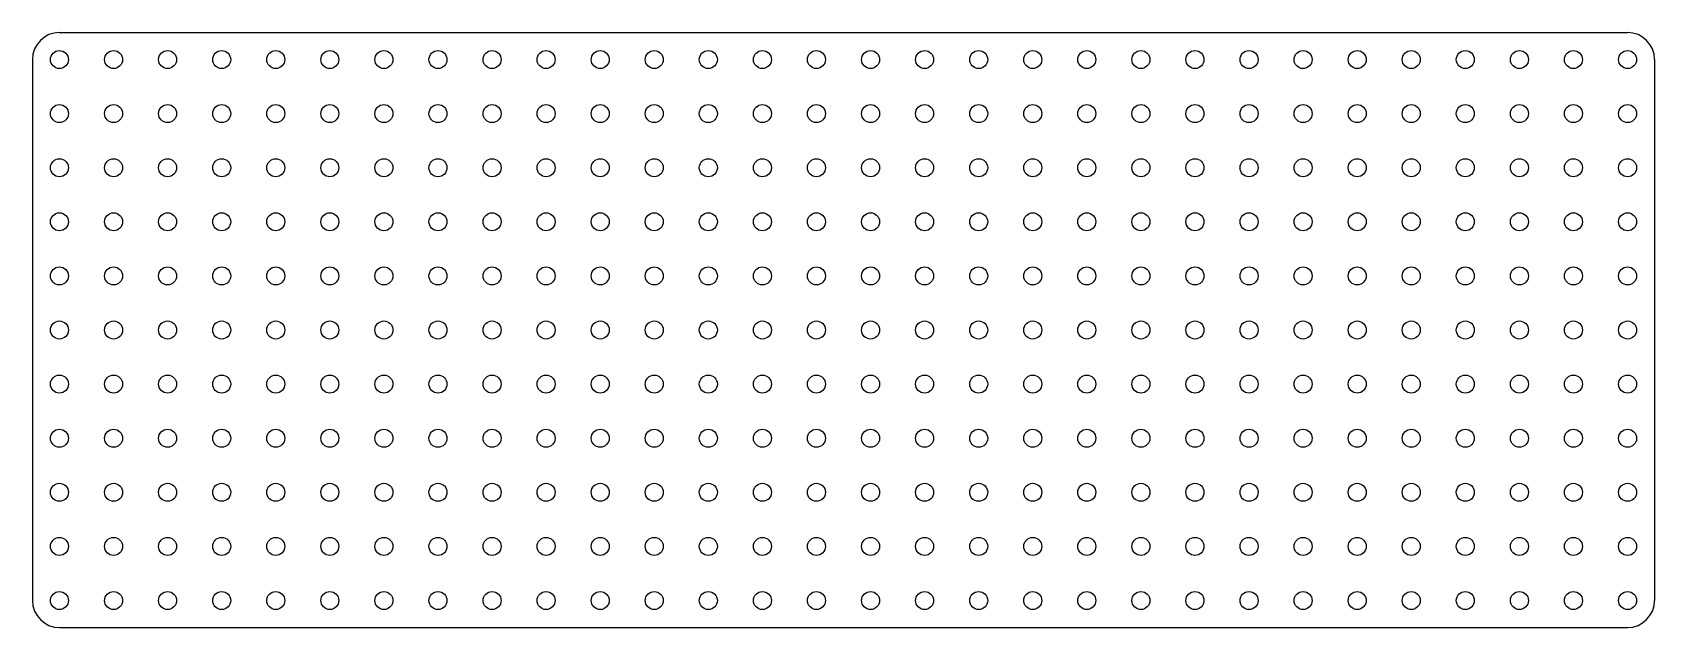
# Model space of a CAD drawing. Header units: millimetres. Extents: x 252 to 522, y 391 to 490.
import ezdxf

# ---------------------------------------------------------------- set-up
doc = ezdxf.new("R2010")
doc.units = ezdxf.units.MM
doc.layers.add('Default', color=7, linetype='Continuous')

msp = doc.modelspace()

# ---------------------------------------------------------------- linework, layer by layer
at = {"layer": 'Default', "color": 7, "linetype": 'Continuous'}
for p, q in [((256.43, 489.74), (517.43, 489.74)), ((391.43, 489.74), (517.43, 489.74)), ((251.93, 485.24), (251.93, 395.24)), ((521.93, 485.24), (521.93, 395.24)), ((256.43, 390.74), (517.43, 390.74)), ((391.43, 390.74), (517.43, 390.74))]:
    msp.add_line(p, q, dxfattribs=at)
for centre in [(256.43, 485.24), (265.43, 485.24), (274.43, 485.24), (283.43, 485.24), (292.43, 485.24), (301.43, 485.24), (310.43, 485.24), (319.43, 485.24), (328.43, 485.24), (337.43, 485.24), (346.43, 485.24), (355.43, 485.24), (364.43, 485.24), (373.43, 485.24), (382.43, 485.24), (391.43, 485.24), (400.43, 485.24), (409.43, 485.24), (418.43, 485.24), (427.43, 485.24), (436.43, 485.24), (445.43, 485.24), (454.43, 485.24), (463.43, 485.24), (472.43, 485.24), (481.43, 485.24), (490.43, 485.24), (499.43, 485.24), (508.43, 485.24), (517.43, 485.24), (256.43, 476.24), (265.43, 476.24), (274.43, 476.24), (283.43, 476.24), (292.43, 476.24), (301.43, 476.24), (310.43, 476.24), (319.43, 476.24), (328.43, 476.24), (337.43, 476.24), (346.43, 476.24), (355.43, 476.24), (364.43, 476.24), (373.43, 476.24), (382.43, 476.24), (391.43, 476.24), (400.43, 476.24), (409.43, 476.24), (418.43, 476.24), (427.43, 476.24), (436.43, 476.24), (445.43, 476.24), (454.43, 476.24), (463.43, 476.24), (472.43, 476.24), (481.43, 476.24), (490.43, 476.24), (499.43, 476.24), (508.43, 476.24), (517.43, 476.24), (256.43, 467.24), (265.43, 467.24), (274.43, 467.24), (283.43, 467.24), (292.43, 467.24), (301.43, 467.24), (310.43, 467.24), (319.43, 467.24), (328.43, 467.24), (337.43, 467.24), (346.43, 467.24), (355.43, 467.24), (364.43, 467.24), (373.43, 467.24), (382.43, 467.24), (391.43, 467.24), (400.43, 467.24), (409.43, 467.24), (418.43, 467.24), (427.43, 467.24), (436.43, 467.24), (445.43, 467.24), (454.43, 467.24), (463.43, 467.24), (472.43, 467.24), (481.43, 467.24), (490.43, 467.24), (499.43, 467.24), (508.43, 467.24), (517.43, 467.24), (256.43, 458.24), (265.43, 458.24), (274.43, 458.24), (283.43, 458.24), (292.43, 458.24), (301.43, 458.24), (310.43, 458.24), (319.43, 458.24), (328.43, 458.24), (337.43, 458.24), (346.43, 458.24), (355.43, 458.24), (364.43, 458.24), (373.43, 458.24), (382.43, 458.24), (391.43, 458.24), (400.43, 458.24), (409.43, 458.24), (418.43, 458.24), (427.43, 458.24), (436.43, 458.24), (445.43, 458.24), (454.43, 458.24), (463.43, 458.24), (472.43, 458.24), (481.43, 458.24), (490.43, 458.24), (499.43, 458.24), (508.43, 458.24), (517.43, 458.24), (256.43, 449.24), (265.43, 449.24), (274.43, 449.24), (283.43, 449.24), (292.43, 449.24), (301.43, 449.24), (310.43, 449.24), (319.43, 449.24), (328.43, 449.24), (337.43, 449.24), (346.43, 449.24), (355.43, 449.24), (364.43, 449.24), (373.43, 449.24), (382.43, 449.24), (391.43, 449.24), (400.43, 449.24), (409.43, 449.24), (418.43, 449.24), (427.43, 449.24), (436.43, 449.24), (445.43, 449.24), (454.43, 449.24), (463.43, 449.24), (472.43, 449.24), (481.43, 449.24), (490.43, 449.24), (499.43, 449.24), (508.43, 449.24), (517.43, 449.24), (256.43, 440.24), (265.43, 440.24), (274.43, 440.24), (283.43, 440.24), (292.43, 440.24), (301.43, 440.24), (310.43, 440.24), (319.43, 440.24), (328.43, 440.24), (337.43, 440.24), (346.43, 440.24), (355.43, 440.24), (364.43, 440.24), (373.43, 440.24), (382.43, 440.24), (391.43, 440.24), (400.43, 440.24), (409.43, 440.24), (418.43, 440.24), (427.43, 440.24), (436.43, 440.24), (445.43, 440.24), (454.43, 440.24), (463.43, 440.24), (472.43, 440.24), (481.43, 440.24), (490.43, 440.24), (499.43, 440.24), (508.43, 440.24), (517.43, 440.24), (256.43, 431.24), (265.43, 431.24), (274.43, 431.24), (283.43, 431.24), (292.43, 431.24), (301.43, 431.24), (310.43, 431.24), (319.43, 431.24), (328.43, 431.24), (337.43, 431.24), (346.43, 431.24), (355.43, 431.24), (364.43, 431.24), (373.43, 431.24), (382.43, 431.24), (391.43, 431.24), (400.43, 431.24), (409.43, 431.24), (418.43, 431.24), (427.43, 431.24), (436.43, 431.24), (445.43, 431.24), (454.43, 431.24), (463.43, 431.24), (472.43, 431.24), (481.43, 431.24), (490.43, 431.24), (499.43, 431.24), (508.43, 431.24), (517.43, 431.24), (256.43, 422.24), (265.43, 422.24), (274.43, 422.24), (283.43, 422.24), (292.43, 422.24), (301.43, 422.24), (310.43, 422.24), (319.43, 422.24), (328.43, 422.24), (337.43, 422.24), (346.43, 422.24), (355.43, 422.24), (364.43, 422.24), (373.43, 422.24), (382.43, 422.24), (391.43, 422.24), (400.43, 422.24), (409.43, 422.24), (418.43, 422.24), (427.43, 422.24), (436.43, 422.24), (445.43, 422.24), (454.43, 422.24), (463.43, 422.24), (472.43, 422.24), (481.43, 422.24), (490.43, 422.24), (499.43, 422.24), (508.43, 422.24), (517.43, 422.24), (256.43, 413.24), (265.43, 413.24), (274.43, 413.24), (283.43, 413.24), (292.43, 413.24), (301.43, 413.24), (310.43, 413.24), (319.43, 413.24), (328.43, 413.24), (337.43, 413.24), (346.43, 413.24), (355.43, 413.24), (364.43, 413.24), (373.43, 413.24), (382.43, 413.24), (391.43, 413.24), (400.43, 413.24), (409.43, 413.24), (418.43, 413.24), (427.43, 413.24), (436.43, 413.24), (445.43, 413.24), (454.43, 413.24), (463.43, 413.24), (472.43, 413.24), (481.43, 413.24), (490.43, 413.24), (499.43, 413.24), (508.43, 413.24), (517.43, 413.24), (256.43, 404.24), (265.43, 404.24), (274.43, 404.24), (283.43, 404.24), (292.43, 404.24), (301.43, 404.24), (310.43, 404.24), (319.43, 404.24), (328.43, 404.24), (337.43, 404.24), (346.43, 404.24), (355.43, 404.24), (364.43, 404.24), (373.43, 404.24), (382.43, 404.24), (391.43, 404.24), (400.43, 404.24), (409.43, 404.24), (418.43, 404.24), (427.43, 404.24), (436.43, 404.24), (445.43, 404.24), (454.43, 404.24), (463.43, 404.24), (472.43, 404.24), (481.43, 404.24), (490.43, 404.24), (499.43, 404.24), (508.43, 404.24), (517.43, 404.24), (256.43, 395.24), (265.43, 395.24), (274.43, 395.24), (283.43, 395.24), (292.43, 395.24), (301.43, 395.24), (310.43, 395.24), (319.43, 395.24), (328.43, 395.24), (337.43, 395.24), (346.43, 395.24), (355.43, 395.24), (364.43, 395.24), (373.43, 395.24), (382.43, 395.24), (391.43, 395.24), (400.43, 395.24), (409.43, 395.24), (418.43, 395.24), (427.43, 395.24), (436.43, 395.24), (445.43, 395.24), (454.43, 395.24), (463.43, 395.24), (472.43, 395.24), (481.43, 395.24), (490.43, 395.24), (499.43, 395.24), (508.43, 395.24), (517.43, 395.24)]:
    msp.add_circle(centre, 1.5, dxfattribs=at)
for centre, start, end in [((256.43, 485.24), 90, 180), ((517.43, 485.24), 0, 90), ((256.43, 395.24), 180, 270), ((517.43, 395.24), 270, 360)]:
    msp.add_arc(centre, 4.5, start, end, dxfattribs=at)

doc.saveas('drawing.dxf')
